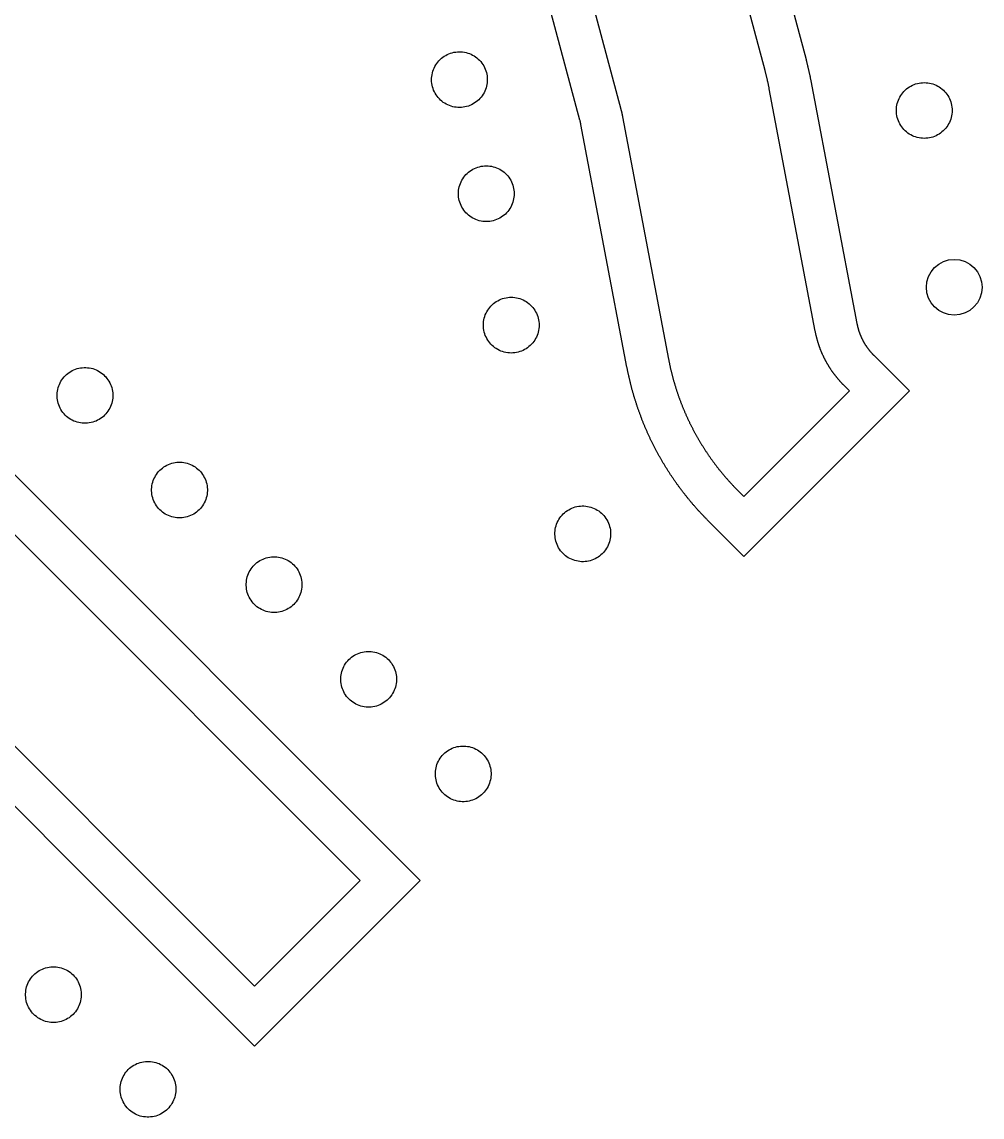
# Model space of a CAD drawing. Extents: x -16500 to 16500, y -16500 to 38576.
# Drawn here: x -5028 to -720, y 2923 to 7835 of the extents above; entities that cross this region are included whole.
import ezdxf

# ---------------------------------------------------------------- set-up
doc = ezdxf.new("R2010")
doc.units = 0
doc.header["$MEASUREMENT"] = 0
doc.layers.add('Top', color=1, linetype='Continuous')
doc.layers.add('Vias', color=60, linetype='Continuous')

msp = doc.modelspace()

# ---------------------------------------------------------------- linework, layer by layer
at = {"layer": 'Top'}
for points in [[(-8626.703, 6660.703), (-10016.875, 7236.531), (-10592.703, 8626.703), (-10016.875, 10016.875), (-8626.703, 10592.703), (-7236.531, 10016.875), (-6660.703, 8626.703), (-7019.069, 7761.531), (-3242.085, 3984.547), (-3984.547, 3242.085), (-7761.531, 7019.069)], [(-7473.412, 6999.65), (-6962.174, 6488.412), (-6962.174, 6488.412), (-3984.547, 3510.785), (-3510.785, 3984.547), (-6488.412, 6962.174), (-6488.412, 6962.174), (-6999.65, 7473.412)]]:
    msp.add_lwpolyline(points, close=True, dxfattribs=at)
for points in [[(-1902.754, 9129.615), (-1510.436, 7665.465), (-1509.592, 7662.3), (-1508.756, 7659.132), (-1507.928, 7655.963), (-1507.107, 7652.792), (-1506.295, 7649.618), (-1505.49, 7646.443), (-1504.693, 7643.265), (-1503.904, 7640.086), (-1503.123, 7636.904), (-1502.35, 7633.721), (-1501.584, 7630.536), (-1500.827, 7627.349), (-1500.077, 7624.16), (-1499.335, 7620.969), (-1498.601, 7617.777), (-1497.875, 7614.582), (-1497.157, 7611.386), (-1496.447, 7608.188), (-1495.745, 7604.988), (-1495.05, 7601.787), (-1494.364, 7598.584), (-1493.685, 7595.379), (-1493.015, 7592.172), (-1492.352, 7588.964), (-1491.697, 7585.754), (-1491.05, 7582.543), (-1490.411, 7579.33), (-1489.781, 7576.116), (-1489.158, 7572.9), (-1488.543, 7569.682), (-1282.173, 6482.738), (-1281.893, 6481.284), (-1281.605, 6479.831), (-1281.309, 6478.38), (-1281.006, 6476.93), (-1280.694, 6475.482), (-1280.375, 6474.036), (-1280.048, 6472.592), (-1279.713, 6471.149), (-1279.371, 6469.708), (-1279.02, 6468.269), (-1278.662, 6466.832), (-1278.297, 6465.397), (-1277.923, 6463.964), (-1277.542, 6462.533), (-1277.153, 6461.104), (-1276.756, 6459.677), (-1276.352, 6458.253), (-1275.94, 6456.83), (-1275.521, 6455.41), (-1275.093, 6453.992), (-1274.659, 6452.576), (-1274.216, 6451.163), (-1273.766, 6449.752), (-1273.308, 6448.344), (-1272.843, 6446.938), (-1272.37, 6445.534), (-1271.89, 6444.133), (-1271.402, 6442.735), (-1270.907, 6441.339), (-1270.404, 6439.946), (-1269.893, 6438.556), (-1269.375, 6437.169), (-1268.85, 6435.784), (-1268.317, 6434.402), (-1267.777, 6433.023), (-1267.229, 6431.647), (-1266.674, 6430.274), (-1266.112, 6428.904), (-1265.542, 6427.537), (-1264.965, 6426.174), (-1264.38, 6424.813), (-1263.788, 6423.455), (-1263.189, 6422.101), (-1262.583, 6420.75), (-1261.969, 6419.402), (-1261.348, 6418.058), (-1260.72, 6416.716), (-1260.084, 6415.379), (-1259.442, 6414.044), (-1258.792, 6412.714), (-1258.135, 6411.386), (-1257.471, 6410.063), (-1256.8, 6408.742), (-1256.122, 6407.426), (-1255.436, 6406.113), (-1254.744, 6404.804), (-1254.044, 6403.499), (-1253.338, 6402.197), (-1252.624, 6400.899), (-1251.904, 6399.605), (-1251.177, 6398.315), (-1250.442, 6397.029), (-1249.701, 6395.747), (-1248.953, 6394.469), (-1248.198, 6393.195), (-1247.436, 6391.925), (-1246.667, 6390.659), (-1245.892, 6389.398), (-1245.109, 6388.14), (-1244.32, 6386.887), (-1243.524, 6385.638), (-1242.722, 6384.393), (-1241.913, 6383.153), (-1241.097, 6381.917), (-1240.274, 6380.685), (-1239.445, 6379.458), (-1238.61, 6378.236), (-1237.767, 6377.018), (-1236.918, 6375.804), (-1236.063, 6374.595), (-1235.201, 6373.391), (-1234.333, 6372.191), (-1233.458, 6370.996), (-1232.577, 6369.806), (-1231.689, 6368.62), (-1230.795, 6367.44), (-1229.895, 6366.264), (-1228.988, 6365.093), (-1228.075, 6363.927), (-1227.156, 6362.766), (-1226.231, 6361.609), (-1225.299, 6360.458), (-1224.361, 6359.312), (-1223.417, 6358.171), (-1222.467, 6357.035), (-1221.511, 6355.904), (-1220.548, 6354.778), (-1219.58, 6353.658), (-1218.606, 6352.543), (-1217.625, 6351.433), (-1216.639, 6350.328), (-1215.647, 6349.229), (-1214.649, 6348.135), (-1213.644, 6347.046), (-1212.635, 6345.963), (-1211.619, 6344.885), (-1210.597, 6343.813), (-1209.57, 6342.746), (-1208.537, 6341.685), (-1207.498, 6340.629), (-1206.454, 6339.579), (-1181.103, 6314.229), (-1181.103, 6314.229), (-1046.753, 6179.879), (-1789.215, 5437.416), (-1923.212, 5571.413), (-1923.212, 5571.413), (-1948.916, 5597.117), (-1951.218, 5599.425), (-1953.514, 5601.738), (-1955.805, 5604.057), (-1958.09, 5606.381), (-1960.369, 5608.711), (-1962.642, 5611.047), (-1964.91, 5613.388), (-1967.172, 5615.735), (-1969.428, 5618.088), (-1971.678, 5620.446), (-1973.923, 5622.809), (-1976.161, 5625.178), (-1978.394, 5627.553), (-1980.621, 5629.933), (-1982.842, 5632.318), (-1985.057, 5634.709), (-1987.267, 5637.106), (-1989.47, 5639.508), (-1991.668, 5641.915), (-1993.859, 5644.328), (-1996.045, 5646.746), (-1998.225, 5649.169), (-2000.398, 5651.598), (-2002.566, 5654.032), (-2004.728, 5656.471), (-2006.884, 5658.916), (-2009.033, 5661.366), (-2011.177, 5663.821), (-2013.315, 5666.282), (-2015.446, 5668.748), (-2017.572, 5671.219), (-2019.691, 5673.695), (-2021.805, 5676.176), (-2023.912, 5678.663), (-2026.013, 5681.155), (-2028.108, 5683.652), (-2030.197, 5686.154), (-2032.279, 5688.661), (-2034.356, 5691.174), (-2036.426, 5693.691), (-2038.49, 5696.214), (-2040.548, 5698.742), (-2042.6, 5701.274), (-2044.645, 5703.812), (-2046.685, 5706.355), (-2048.717, 5708.903), (-2050.744, 5711.455), (-2052.764, 5714.013), (-2054.779, 5716.576), (-2056.786, 5719.143), (-2058.788, 5721.716), (-2060.783, 5724.294), (-2062.772, 5726.876), (-2064.754, 5729.463), (-2066.73, 5732.055), (-2068.7, 5734.652), (-2070.663, 5737.254), (-2072.62, 5739.861), (-2074.57, 5742.472), (-2076.514, 5745.089), (-2078.452, 5747.71), (-2080.383, 5750.336), (-2082.307, 5752.966), (-2084.226, 5755.601), (-2086.137, 5758.241), (-2088.042, 5760.886), (-2089.941, 5763.535), (-2091.833, 5766.189), (-2093.719, 5768.848), (-2095.598, 5771.511), (-2097.47, 5774.179), (-2099.336, 5776.852), (-2101.196, 5779.529), (-2103.048, 5782.21), (-2104.894, 5784.897), (-2106.734, 5787.587), (-2108.567, 5790.283), (-2110.393, 5792.982), (-2112.213, 5795.687), (-2114.026, 5798.395), (-2115.832, 5801.109), (-2117.632, 5803.826), (-2119.425, 5806.548), (-2121.211, 5809.275), (-2122.99, 5812.005), (-2124.763, 5814.741), (-2126.529, 5817.48), (-2128.289, 5820.224), (-2130.041, 5822.972), (-2131.787, 5825.725), (-2133.526, 5828.481), (-2135.258, 5831.242), (-2136.984, 5834.008), (-2138.702, 5836.777), (-2140.414, 5839.551), (-2142.119, 5842.329), (-2143.817, 5845.111), (-2145.508, 5847.897), (-2147.193, 5850.688), (-2148.87, 5853.482), (-2150.541, 5856.281), (-2152.205, 5859.084), (-2153.862, 5861.891), (-2155.512, 5864.702), (-2157.155, 5867.517), (-2158.791, 5870.336), (-2160.42, 5873.159), (-2162.042, 5875.986), (-2163.658, 5878.817), (-2165.266, 5881.652), (-2166.867, 5884.491), (-2168.462, 5887.334), (-2170.049, 5890.181), (-2171.629, 5893.031), (-2173.203, 5895.886), (-2174.769, 5898.744), (-2176.328, 5901.607), (-2177.881, 5904.473), (-2179.426, 5907.343), (-2180.964, 5910.216), (-2182.495, 5913.094), (-2184.019, 5915.975), (-2185.536, 5918.86), (-2187.045, 5921.749), (-2188.548, 5924.641), (-2190.044, 5927.537), (-2191.532, 5930.437), (-2193.013, 5933.34), (-2194.487, 5936.248), (-2195.954, 5939.158), (-2197.414, 5942.073), (-2198.867, 5944.99), (-2200.312, 5947.912), (-2201.75, 5950.837), (-2203.181, 5953.765), (-2204.605, 5956.697), (-2206.022, 5959.633), (-2207.431, 5962.572), (-2208.833, 5965.514), (-2210.228, 5968.46), (-2211.616, 5971.409), (-2212.996, 5974.362), (-2214.369, 5977.318), (-2215.735, 5980.278), (-2217.094, 5983.24), (-2218.445, 5986.207), (-2219.789, 5989.176), (-2221.126, 5992.149), (-2222.455, 5995.125), (-2223.777, 5998.104), (-2225.092, 6001.087), (-2226.399, 6004.072), (-2227.699, 6007.061), (-2228.992, 6010.054), (-2230.277, 6013.049), (-2231.555, 6016.047), (-2232.826, 6019.049), (-2234.089, 6022.054), (-2235.344, 6025.062), (-2236.593, 6028.072), (-2237.834, 6031.086), (-2239.067, 6034.103), (-2240.293, 6037.123), (-2241.512, 6040.147), (-2242.723, 6043.173), (-2243.927, 6046.202), (-2245.123, 6049.234), (-2246.312, 6052.268), (-2247.494, 6055.306), (-2248.667, 6058.347), (-2249.834, 6061.391), (-2250.993, 6064.437), (-2252.144, 6067.486), (-2253.288, 6070.538), (-2254.425, 6073.593), (-2255.553, 6076.651), (-2256.675, 6079.711), (-2257.789, 6082.775), (-2258.895, 6085.841), (-2259.994, 6088.909), (-2261.085, 6091.981), (-2262.169, 6095.055), (-2263.245, 6098.131), (-2264.313, 6101.211), (-2265.374, 6104.293), (-2266.428, 6107.377), (-2267.473, 6110.464), (-2268.511, 6113.554), (-2269.542, 6116.646), (-2270.565, 6119.741), (-2271.58, 6122.838), (-2272.588, 6125.938), (-2273.588, 6129.04), (-2274.581, 6132.145), (-2275.565, 6135.252), (-2276.542, 6138.362), (-2277.512, 6141.473), (-2278.474, 6144.588), (-2279.428, 6147.704), (-2280.375, 6150.823), (-2281.313, 6153.945), (-2282.245, 6157.068), (-2283.168, 6160.194), (-2284.084, 6163.322), (-2284.992, 6166.453), (-2285.892, 6169.585), (-2286.785, 6172.72), (-2287.67, 6175.857), (-2288.547, 6178.996), (-2289.417, 6182.138), (-2290.278, 6185.281), (-2291.132, 6188.427), (-2291.979, 6191.574), (-2292.817, 6194.724), (-2293.648, 6197.876), (-2294.471, 6201.03), (-2295.287, 6204.185), (-2296.094, 6207.343), (-2296.894, 6210.503), (-2297.686, 6213.665), (-2298.47, 6216.829), (-2299.246, 6219.994), (-2300.015, 6223.162), (-2300.776, 6226.331), (-2301.529, 6229.502), (-2302.274, 6232.675), (-2303.012, 6235.85), (-2303.741, 6239.027), (-2304.463, 6242.206), (-2305.177, 6245.386), (-2305.883, 6248.568), (-2306.581, 6251.752), (-2307.272, 6254.937), (-2307.955, 6258.124), (-2308.629, 6261.313), (-2309.296, 6264.504), (-2309.955, 6267.696), (-2310.607, 6270.889), (-2311.25, 6274.085), (-2311.886, 6277.282), (-2312.513, 6280.48), (-2313.133, 6283.68), (-2313.745, 6286.881), (-2520.114, 7373.826), (-2520.39, 7375.256), (-2520.673, 7376.685), (-2520.964, 7378.113), (-2521.262, 7379.539), (-2521.568, 7380.964), (-2521.881, 7382.386), (-2522.202, 7383.808), (-2522.53, 7385.227), (-2522.866, 7386.645), (-2523.21, 7388.06), (-2523.561, 7389.475), (-2523.919, 7390.887), (-2524.285, 7392.297), (-2524.658, 7393.705), (-2916.976, 8857.855)], [(-2733.45, 8907.031), (-2341.132, 7442.881), (-2340.64, 7441.029), (-2340.156, 7439.175), (-2339.679, 7437.319), (-2339.21, 7435.462), (-2338.748, 7433.602), (-2338.294, 7431.74), (-2337.848, 7429.877), (-2337.41, 7428.012), (-2336.979, 7426.145), (-2336.556, 7424.276), (-2336.14, 7422.405), (-2335.733, 7420.533), (-2335.333, 7418.659), (-2334.941, 7416.784), (-2334.556, 7414.907), (-2334.179, 7413.028), (-2333.81, 7411.148), (-2333.449, 7409.266), (-2127.08, 6322.322), (-2126.513, 6319.36), (-2125.939, 6316.4), (-2125.357, 6313.441), (-2124.767, 6310.484), (-2124.169, 6307.529), (-2123.563, 6304.575), (-2122.95, 6301.622), (-2122.328, 6298.672), (-2121.699, 6295.723), (-2121.062, 6292.775), (-2120.417, 6289.83), (-2119.764, 6286.886), (-2119.104, 6283.944), (-2118.436, 6281.003), (-2117.76, 6278.065), (-2117.076, 6275.128), (-2116.384, 6272.193), (-2115.684, 6269.26), (-2114.977, 6266.328), (-2114.262, 6263.399), (-2113.539, 6260.471), (-2112.808, 6257.546), (-2112.07, 6254.622), (-2111.324, 6251.701), (-2110.57, 6248.781), (-2109.808, 6245.863), (-2109.038, 6242.948), (-2108.261, 6240.034), (-2107.476, 6237.123), (-2106.684, 6234.214), (-2105.883, 6231.306), (-2105.075, 6228.401), (-2104.259, 6225.498), (-2103.436, 6222.597), (-2102.604, 6219.699), (-2101.765, 6216.803), (-2100.919, 6213.908), (-2100.064, 6211.017), (-2099.202, 6208.127), (-2098.333, 6205.24), (-2097.455, 6202.355), (-2096.57, 6199.472), (-2095.678, 6196.592), (-2094.777, 6193.714), (-2093.869, 6190.839), (-2092.954, 6187.966), (-2092.031, 6185.095), (-2091.1, 6182.227), (-2090.161, 6179.361), (-2089.215, 6176.498), (-2088.261, 6173.637), (-2087.3, 6170.779), (-2086.331, 6167.924), (-2085.355, 6165.071), (-2084.371, 6162.22), (-2083.379, 6159.373), (-2082.38, 6156.528), (-2081.373, 6153.685), (-2080.359, 6150.846), (-2079.337, 6148.009), (-2078.308, 6145.174), (-2077.271, 6142.343), (-2076.227, 6139.514), (-2075.175, 6136.688), (-2074.115, 6133.865), (-2073.049, 6131.044), (-2071.974, 6128.227), (-2070.892, 6125.412), (-2069.803, 6122.6), (-2068.706, 6119.792), (-2067.602, 6116.986), (-2066.49, 6114.183), (-2065.371, 6111.383), (-2064.244, 6108.586), (-2063.11, 6105.791), (-2061.969, 6103), (-2060.82, 6100.212), (-2059.664, 6097.428), (-2058.5, 6094.646), (-2057.329, 6091.867), (-2056.151, 6089.091), (-2054.965, 6086.319), (-2053.772, 6083.55), (-2052.571, 6080.783), (-2051.363, 6078.02), (-2050.148, 6075.261), (-2048.926, 6072.504), (-2047.696, 6069.751), (-2046.459, 6067.001), (-2045.214, 6064.254), (-2043.963, 6061.511), (-2042.704, 6058.771), (-2041.437, 6056.034), (-2040.164, 6053.301), (-2038.883, 6050.571), (-2037.595, 6047.845), (-2036.3, 6045.122), (-2034.997, 6042.402), (-2033.687, 6039.686), (-2032.37, 6036.974), (-2031.046, 6034.264), (-2029.715, 6031.559), (-2028.376, 6028.857), (-2027.031, 6026.158), (-2025.678, 6023.463), (-2024.318, 6020.772), (-2022.95, 6018.084), (-2021.576, 6015.4), (-2020.195, 6012.72), (-2018.806, 6010.043), (-2017.41, 6007.37), (-2016.008, 6004.701), (-2014.598, 6002.036), (-2013.181, 5999.374), (-2011.757, 5996.716), (-2010.326, 5994.062), (-2008.888, 5991.411), (-2007.443, 5988.765), (-2005.991, 5986.122), (-2004.531, 5983.483), (-2003.065, 5980.848), (-2001.592, 5978.217), (-2000.112, 5975.59), (-1998.625, 5972.967), (-1997.131, 5970.347), (-1995.63, 5967.732), (-1994.122, 5965.121), (-1992.607, 5962.514), (-1991.085, 5959.911), (-1989.556, 5957.311), (-1988.02, 5954.716), (-1986.478, 5952.125), (-1984.928, 5949.538), (-1983.372, 5946.956), (-1981.809, 5944.377), (-1980.239, 5941.803), (-1978.662, 5939.232), (-1977.079, 5936.666), (-1975.488, 5934.104), (-1973.891, 5931.547), (-1972.287, 5928.993), (-1970.676, 5926.444), (-1969.058, 5923.899), (-1967.434, 5921.359), (-1965.803, 5918.823), (-1964.165, 5916.291), (-1962.521, 5913.763), (-1960.869, 5911.24), (-1959.211, 5908.722), (-1957.547, 5906.207), (-1955.875, 5903.697), (-1954.197, 5901.192), (-1952.513, 5898.691), (-1950.821, 5896.195), (-1949.124, 5893.703), (-1947.419, 5891.215), (-1945.708, 5888.732), (-1943.99, 5886.254), (-1942.266, 5883.78), (-1940.535, 5881.311), (-1938.798, 5878.846), (-1937.054, 5876.386), (-1935.303, 5873.931), (-1933.546, 5871.48), (-1931.783, 5869.034), (-1930.013, 5866.593), (-1928.236, 5864.157), (-1926.453, 5861.725), (-1924.664, 5859.298), (-1922.868, 5856.875), (-1921.066, 5854.458), (-1919.257, 5852.045), (-1917.442, 5849.637), (-1915.621, 5847.234), (-1913.793, 5844.836), (-1911.959, 5842.442), (-1910.118, 5840.054), (-1908.271, 5837.67), (-1906.418, 5835.291), (-1904.559, 5832.918), (-1902.693, 5830.549), (-1900.821, 5828.185), (-1898.942, 5825.826), (-1897.058, 5823.472), (-1895.167, 5821.123), (-1893.269, 5818.779), (-1891.366, 5816.441), (-1889.457, 5814.107), (-1887.541, 5811.778), (-1885.619, 5809.455), (-1883.691, 5807.136), (-1881.756, 5804.823), (-1879.816, 5802.515), (-1877.87, 5800.212), (-1875.917, 5797.914), (-1873.958, 5795.621), (-1871.993, 5793.334), (-1870.022, 5791.052), (-1868.046, 5788.775), (-1866.063, 5786.503), (-1864.074, 5784.237), (-1862.078, 5781.976), (-1860.077, 5779.72), (-1858.07, 5777.469), (-1856.057, 5775.224), (-1854.039, 5772.985), (-1852.014, 5770.75), (-1849.983, 5768.521), (-1847.946, 5766.297), (-1845.903, 5764.079), (-1843.855, 5761.867), (-1841.801, 5759.659), (-1839.74, 5757.457), (-1837.674, 5755.261), (-1835.602, 5753.07), (-1833.525, 5750.885), (-1831.441, 5748.705), (-1829.352, 5746.531), (-1827.257, 5744.362), (-1825.156, 5742.199), (-1823.049, 5740.041), (-1820.937, 5737.889), (-1818.819, 5735.743), (-1816.695, 5733.602), (-1814.566, 5731.467), (-1789.215, 5706.117), (-1315.454, 6179.878), (-1340.804, 6205.229), (-1342.166, 6206.597), (-1343.523, 6207.97), (-1344.873, 6209.349), (-1346.218, 6210.734), (-1347.558, 6212.124), (-1348.891, 6213.519), (-1350.219, 6214.921), (-1351.54, 6216.328), (-1352.856, 6217.74), (-1354.166, 6219.157), (-1355.47, 6220.581), (-1356.769, 6222.009), (-1358.061, 6223.443), (-1359.347, 6224.882), (-1360.628, 6226.327), (-1361.902, 6227.777), (-1363.17, 6229.232), (-1364.433, 6230.692), (-1365.689, 6232.158), (-1366.939, 6233.629), (-1368.183, 6235.105), (-1369.421, 6236.586), (-1370.652, 6238.072), (-1371.878, 6239.563), (-1373.097, 6241.06), (-1374.31, 6242.561), (-1375.517, 6244.068), (-1376.718, 6245.579), (-1377.912, 6247.096), (-1379.1, 6248.617), (-1380.282, 6250.144), (-1381.457, 6251.675), (-1382.626, 6253.211), (-1383.788, 6254.752), (-1384.944, 6256.298), (-1386.094, 6257.848), (-1387.237, 6259.404), (-1388.374, 6260.964), (-1389.505, 6262.528), (-1390.628, 6264.098), (-1391.746, 6265.672), (-1392.856, 6267.251), (-1393.961, 6268.834), (-1395.058, 6270.422), (-1396.149, 6272.014), (-1397.234, 6273.611), (-1398.311, 6275.212), (-1399.382, 6276.818), (-1400.447, 6278.429), (-1401.504, 6280.043), (-1402.555, 6281.662), (-1403.6, 6283.286), (-1404.637, 6284.914), (-1405.668, 6286.546), (-1406.692, 6288.182), (-1407.709, 6289.823), (-1408.719, 6291.467), (-1409.723, 6293.116), (-1410.72, 6294.769), (-1411.709, 6296.427), (-1412.692, 6298.088), (-1413.668, 6299.753), (-1414.637, 6301.423), (-1415.6, 6303.096), (-1416.555, 6304.773), (-1417.503, 6306.455), (-1418.444, 6308.14), (-1419.378, 6309.829), (-1420.306, 6311.522), (-1421.226, 6313.219), (-1422.139, 6314.92), (-1423.045, 6316.624), (-1423.944, 6318.332), (-1424.836, 6320.044), (-1425.72, 6321.76), (-1426.598, 6323.479), (-1427.469, 6325.202), (-1428.332, 6326.929), (-1429.188, 6328.659), (-1430.037, 6330.392), (-1430.879, 6332.129), (-1431.713, 6333.87), (-1432.541, 6335.614), (-1433.361, 6337.361), (-1434.173, 6339.112), (-1434.979, 6340.866), (-1435.777, 6342.624), (-1436.568, 6344.385), (-1437.352, 6346.149), (-1438.128, 6347.916), (-1438.897, 6349.687), (-1439.658, 6351.46), (-1440.413, 6353.237), (-1441.159, 6355.017), (-1441.899, 6356.8), (-1442.631, 6358.586), (-1443.355, 6360.375), (-1444.073, 6362.168), (-1444.782, 6363.963), (-1445.485, 6365.761), (-1446.179, 6367.562), (-1446.867, 6369.365), (-1447.547, 6371.172), (-1448.219, 6372.981), (-1448.884, 6374.794), (-1449.541, 6376.609), (-1450.191, 6378.426), (-1450.833, 6380.247), (-1451.467, 6382.07), (-1452.094, 6383.895), (-1452.714, 6385.723), (-1453.326, 6387.554), (-1453.93, 6389.387), (-1454.527, 6391.223), (-1455.116, 6393.061), (-1455.697, 6394.902), (-1456.271, 6396.745), (-1456.837, 6398.591), (-1457.395, 6400.438), (-1457.946, 6402.288), (-1458.489, 6404.141), (-1459.024, 6405.995), (-1459.552, 6407.852), (-1460.072, 6409.711), (-1460.584, 6411.572), (-1461.089, 6413.435), (-1461.586, 6415.301), (-1462.075, 6417.168), (-1462.556, 6419.037), (-1463.029, 6420.909), (-1463.495, 6422.782), (-1463.953, 6424.657), (-1464.403, 6426.534), (-1464.845, 6428.413), (-1465.28, 6430.294), (-1465.707, 6432.176), (-1466.126, 6434.061), (-1466.537, 6435.947), (-1466.94, 6437.834), (-1467.335, 6439.724), (-1467.723, 6441.615), (-1468.103, 6443.507), (-1468.475, 6445.401), (-1468.839, 6447.297), (-1675.208, 7534.241), (-1675.773, 7537.194), (-1676.345, 7540.146), (-1676.926, 7543.096), (-1677.514, 7546.044), (-1678.11, 7548.991), (-1678.714, 7551.937), (-1679.325, 7554.88), (-1679.944, 7557.822), (-1680.572, 7560.763), (-1681.207, 7563.701), (-1681.849, 7566.638), (-1682.5, 7569.574), (-1683.158, 7572.507), (-1683.824, 7575.439), (-1684.498, 7578.369), (-1685.18, 7581.298), (-1685.869, 7584.224), (-1686.566, 7587.149), (-1687.271, 7590.072), (-1687.983, 7592.992), (-1688.704, 7595.911), (-1689.432, 7598.828), (-1690.168, 7601.744), (-1690.911, 7604.657), (-1691.662, 7607.568), (-1692.421, 7610.477), (-1693.188, 7613.384), (-1693.962, 7616.29), (-2086.279, 9080.44)]]:
    msp.add_lwpolyline(points, dxfattribs=at)
at = {"layer": 'Vias'}
for points in [[(-3063.899, 7450.812), (-3071.75, 7450.976), (-3079.575, 7451.633), (-3087.343, 7452.781), (-3095.025, 7454.413), (-3102.588, 7456.525), (-3110.004, 7459.107), (-3117.243, 7462.15), (-3124.277, 7465.642), (-3131.077, 7469.568), (-3137.618, 7473.914), (-3143.873, 7478.662), (-3149.817, 7483.793), (-3155.428, 7489.287), (-3160.682, 7495.123), (-3165.56, 7501.277), (-3170.042, 7507.725), (-3174.11, 7514.442), (-3177.748, 7521.401), (-3180.942, 7528.575), (-3183.679, 7535.935), (-3185.949, 7543.453), (-3187.742, 7551.098), (-3189.051, 7558.841), (-3189.872, 7566.65), (-3190.201, 7574.496), (-3190.037, 7582.347), (-3189.379, 7590.172), (-3188.232, 7597.941), (-3186.6, 7605.622), (-3184.488, 7613.185), (-3181.905, 7620.601), (-3178.862, 7627.84), (-3175.371, 7634.874), (-3171.444, 7641.674), (-3167.099, 7648.215), (-3162.351, 7654.47), (-3157.22, 7660.414), (-3151.726, 7666.025), (-3145.89, 7671.279), (-3139.736, 7676.157), (-3133.288, 7680.639), (-3126.571, 7684.707), (-3119.612, 7688.345), (-3112.438, 7691.539), (-3105.078, 7694.276), (-3097.56, 7696.546), (-3089.915, 7698.339), (-3082.172, 7699.648), (-3074.363, 7700.469), (-3066.517, 7700.798), (-3058.666, 7700.634), (-3050.841, 7699.977), (-3043.072, 7698.829), (-3035.391, 7697.197), (-3027.828, 7695.085), (-3020.412, 7692.503), (-3013.173, 7689.459), (-3006.139, 7685.968), (-2999.338, 7682.042), (-2992.798, 7677.696), (-2986.543, 7672.948), (-2980.598, 7667.817), (-2974.988, 7662.323), (-2969.733, 7656.487), (-2964.856, 7650.333), (-2960.374, 7643.885), (-2956.306, 7637.168), (-2952.668, 7630.209), (-2949.474, 7623.035), (-2946.737, 7615.675), (-2944.467, 7608.157), (-2942.674, 7600.512), (-2941.364, 7592.769), (-2940.544, 7584.96), (-2940.215, 7577.114), (-2940.379, 7569.263), (-2941.036, 7561.438), (-2942.183, 7553.669), (-2943.816, 7545.988), (-2945.928, 7538.425), (-2948.51, 7531.009), (-2951.553, 7523.77), (-2955.045, 7516.736), (-2958.971, 7509.935), (-2963.317, 7503.395), (-2968.065, 7497.14), (-2973.196, 7491.195), (-2978.69, 7485.585), (-2984.526, 7480.33), (-2990.68, 7475.453), (-2997.128, 7470.971), (-3003.845, 7466.903), (-3010.804, 7463.265), (-3017.978, 7460.071), (-3025.338, 7457.334), (-3032.855, 7455.064), (-3040.501, 7453.271), (-3048.243, 7451.961), (-3056.053, 7451.141)], [(-980.044, 7312.36), (-987.892, 7312.614), (-995.709, 7313.359), (-1003.464, 7314.595), (-1011.126, 7316.314), (-1018.665, 7318.512), (-1026.052, 7321.178), (-1033.256, 7324.303), (-1040.249, 7327.874), (-1047.005, 7331.878), (-1053.496, 7336.297), (-1059.697, 7341.115), (-1065.582, 7346.314), (-1071.13, 7351.871), (-1076.318, 7357.766), (-1081.126, 7363.975), (-1085.534, 7370.474), (-1089.525, 7377.236), (-1093.084, 7384.236), (-1096.197, 7391.446), (-1098.85, 7398.837), (-1101.035, 7406.379), (-1102.741, 7414.045), (-1103.963, 7421.802), (-1104.695, 7429.62), (-1104.935, 7437.469), (-1104.681, 7445.318), (-1103.935, 7453.135), (-1102.7, 7460.89), (-1100.98, 7468.552), (-1098.783, 7476.091), (-1096.116, 7483.477), (-1092.991, 7490.681), (-1089.42, 7497.675), (-1085.417, 7504.43), (-1080.998, 7510.921), (-1076.179, 7517.122), (-1070.981, 7523.008), (-1065.423, 7528.556), (-1059.529, 7533.744), (-1053.319, 7538.551), (-1046.821, 7542.959), (-1040.058, 7546.951), (-1033.058, 7550.51), (-1025.849, 7553.622), (-1018.458, 7556.276), (-1010.915, 7558.46), (-1003.25, 7560.166), (-995.493, 7561.388), (-987.675, 7562.12), (-979.826, 7562.36), (-971.977, 7562.106), (-964.16, 7561.361), (-956.405, 7560.125), (-948.743, 7558.406), (-941.204, 7556.208), (-933.818, 7553.542), (-926.614, 7550.417), (-919.62, 7546.846), (-912.864, 7542.843), (-906.373, 7538.423), (-900.173, 7533.605), (-894.287, 7528.406), (-888.739, 7522.849), (-883.551, 7516.954), (-878.743, 7510.745), (-874.335, 7504.246), (-870.344, 7497.484), (-866.785, 7490.484), (-863.672, 7483.274), (-861.019, 7475.883), (-858.835, 7468.341), (-857.128, 7460.676), (-855.907, 7452.918), (-855.174, 7445.1), (-854.935, 7437.251), (-855.188, 7429.402), (-855.934, 7421.585), (-857.169, 7413.83), (-858.889, 7406.168), (-861.086, 7398.629), (-863.753, 7391.243), (-866.878, 7384.039), (-870.449, 7377.045), (-874.452, 7370.29), (-878.872, 7363.799), (-883.69, 7357.598), (-888.888, 7351.712), (-894.446, 7346.164), (-900.341, 7340.976), (-906.55, 7336.169), (-913.048, 7331.761), (-919.811, 7327.769), (-926.811, 7324.21), (-934.02, 7321.098), (-941.411, 7318.444), (-948.954, 7316.26), (-956.619, 7314.554), (-964.376, 7313.332), (-972.195, 7312.6)], [(-2944.944, 6939.312), (-2952.793, 6939.566), (-2960.61, 6940.311), (-2968.365, 6941.547), (-2976.027, 6943.266), (-2983.566, 6945.464), (-2990.952, 6948.13), (-2998.156, 6951.255), (-3005.15, 6954.826), (-3011.906, 6958.829), (-3018.397, 6963.249), (-3024.597, 6968.067), (-3030.483, 6973.266), (-3036.031, 6978.823), (-3041.219, 6984.718), (-3046.027, 6990.927), (-3050.435, 6997.426), (-3054.426, 7004.188), (-3057.985, 7011.188), (-3061.098, 7018.398), (-3063.751, 7025.789), (-3065.935, 7033.331), (-3067.642, 7040.996), (-3068.863, 7048.754), (-3069.596, 7056.572), (-3069.835, 7064.421), (-3069.582, 7072.27), (-3068.836, 7080.087), (-3067.601, 7087.842), (-3065.881, 7095.504), (-3063.684, 7103.043), (-3061.017, 7110.429), (-3057.892, 7117.633), (-3054.321, 7124.627), (-3050.318, 7131.382), (-3045.898, 7137.873), (-3041.08, 7144.074), (-3035.882, 7149.96), (-3030.324, 7155.508), (-3024.429, 7160.696), (-3018.22, 7165.503), (-3011.722, 7169.911), (-3004.959, 7173.903), (-2997.959, 7177.462), (-2990.75, 7180.574), (-2983.359, 7183.228), (-2975.816, 7185.412), (-2968.151, 7187.118), (-2960.394, 7188.34), (-2952.575, 7189.072), (-2944.726, 7189.312), (-2936.878, 7189.058), (-2929.061, 7188.313), (-2921.306, 7187.077), (-2913.644, 7185.358), (-2906.105, 7183.16), (-2898.718, 7180.494), (-2891.514, 7177.369), (-2884.521, 7173.798), (-2877.765, 7169.794), (-2871.274, 7165.375), (-2865.073, 7160.557), (-2859.188, 7155.358), (-2853.64, 7149.801), (-2848.452, 7143.906), (-2843.644, 7137.697), (-2839.236, 7131.198), (-2835.245, 7124.436), (-2831.686, 7117.436), (-2828.573, 7110.226), (-2825.92, 7102.835), (-2823.735, 7095.293), (-2822.029, 7087.627), (-2820.807, 7079.87), (-2820.075, 7072.052), (-2819.835, 7064.203), (-2820.089, 7056.354), (-2820.835, 7048.537), (-2822.07, 7040.782), (-2823.79, 7033.12), (-2825.987, 7025.581), (-2828.654, 7018.195), (-2831.779, 7010.991), (-2835.35, 7003.997), (-2839.353, 6997.242), (-2843.772, 6990.751), (-2848.591, 6984.55), (-2853.789, 6978.664), (-2859.347, 6973.116), (-2865.241, 6967.928), (-2871.451, 6963.121), (-2877.949, 6958.713), (-2884.712, 6954.721), (-2891.712, 6951.162), (-2898.921, 6948.05), (-2906.312, 6945.396), (-2913.855, 6943.212), (-2921.52, 6941.506), (-2929.277, 6940.284), (-2937.095, 6939.552)], [(-2833.026, 6349.843), (-2840.875, 6350.097), (-2848.692, 6350.842), (-2856.447, 6352.078), (-2864.109, 6353.797), (-2871.648, 6355.995), (-2879.034, 6358.661), (-2886.238, 6361.786), (-2893.232, 6365.357), (-2899.988, 6369.36), (-2906.479, 6373.78), (-2912.679, 6378.598), (-2918.565, 6383.797), (-2924.113, 6389.354), (-2929.301, 6395.249), (-2934.109, 6401.458), (-2938.517, 6407.957), (-2942.508, 6414.719), (-2946.067, 6421.719), (-2949.18, 6428.929), (-2951.833, 6436.32), (-2954.017, 6443.862), (-2955.724, 6451.527), (-2956.945, 6459.285), (-2957.678, 6467.103), (-2957.917, 6474.952), (-2957.664, 6482.801), (-2956.918, 6490.618), (-2955.683, 6498.373), (-2953.963, 6506.035), (-2951.766, 6513.574), (-2949.099, 6520.96), (-2945.974, 6528.164), (-2942.403, 6535.158), (-2938.4, 6541.913), (-2933.98, 6548.404), (-2929.162, 6554.605), (-2923.964, 6560.491), (-2918.406, 6566.039), (-2912.511, 6571.227), (-2906.302, 6576.034), (-2899.804, 6580.442), (-2893.041, 6584.434), (-2886.041, 6587.993), (-2878.832, 6591.105), (-2871.441, 6593.759), (-2863.898, 6595.943), (-2856.233, 6597.649), (-2848.476, 6598.871), (-2840.657, 6599.603), (-2832.808, 6599.843), (-2824.96, 6599.589), (-2817.143, 6598.844), (-2809.388, 6597.608), (-2801.726, 6595.889), (-2794.187, 6593.691), (-2786.8, 6591.025), (-2779.596, 6587.9), (-2772.603, 6584.329), (-2765.847, 6580.325), (-2759.356, 6575.906), (-2753.155, 6571.088), (-2747.27, 6565.889), (-2741.722, 6560.332), (-2736.534, 6554.437), (-2731.726, 6548.228), (-2727.318, 6541.729), (-2723.327, 6534.967), (-2719.768, 6527.967), (-2716.655, 6520.757), (-2714.002, 6513.366), (-2711.817, 6505.824), (-2710.111, 6498.158), (-2708.889, 6490.401), (-2708.157, 6482.583), (-2707.917, 6474.734), (-2708.171, 6466.885), (-2708.917, 6459.068), (-2710.152, 6451.313), (-2711.872, 6443.651), (-2714.069, 6436.112), (-2716.736, 6428.726), (-2719.861, 6421.522), (-2723.432, 6414.528), (-2727.435, 6407.773), (-2731.854, 6401.282), (-2736.673, 6395.081), (-2741.871, 6389.195), (-2747.429, 6383.647), (-2753.323, 6378.459), (-2759.533, 6373.652), (-2766.031, 6369.244), (-2772.794, 6365.252), (-2779.794, 6361.693), (-2787.003, 6358.581), (-2794.394, 6355.927), (-2801.937, 6353.743), (-2809.602, 6352.037), (-2817.359, 6350.815), (-2825.177, 6350.083)], [(-4749.321, 6034.669), (-4757.158, 6035.163), (-4764.949, 6036.147), (-4772.662, 6037.618), (-4780.268, 6039.571), (-4787.736, 6041.998), (-4795.038, 6044.888), (-4802.143, 6048.232), (-4809.024, 6052.015), (-4815.655, 6056.223), (-4822.008, 6060.838), (-4828.058, 6065.844), (-4833.783, 6071.219), (-4839.158, 6076.944), (-4844.164, 6082.994), (-4848.779, 6089.347), (-4852.987, 6095.978), (-4856.77, 6102.859), (-4860.114, 6109.964), (-4863.004, 6117.266), (-4865.431, 6124.734), (-4867.384, 6132.34), (-4868.855, 6140.053), (-4869.839, 6147.844), (-4870.333, 6155.681), (-4870.333, 6163.534), (-4869.839, 6171.371), (-4868.855, 6179.162), (-4867.384, 6186.876), (-4865.431, 6194.482), (-4863.004, 6201.95), (-4860.114, 6209.251), (-4856.77, 6216.357), (-4852.987, 6223.238), (-4848.779, 6229.868), (-4844.164, 6236.221), (-4839.158, 6242.272), (-4833.783, 6247.996), (-4828.058, 6253.372), (-4822.008, 6258.377), (-4815.655, 6262.993), (-4809.024, 6267.201), (-4802.143, 6270.984), (-4795.038, 6274.327), (-4787.736, 6277.218), (-4780.268, 6279.644), (-4772.662, 6281.597), (-4764.949, 6283.069), (-4757.158, 6284.053), (-4749.321, 6284.546), (-4741.468, 6284.546), (-4733.631, 6284.053), (-4725.84, 6283.069), (-4718.126, 6281.597), (-4710.52, 6279.644), (-4703.052, 6277.218), (-4695.751, 6274.327), (-4688.645, 6270.984), (-4681.764, 6267.201), (-4675.134, 6262.993), (-4668.781, 6258.377), (-4662.73, 6253.372), (-4657.006, 6247.996), (-4651.63, 6242.272), (-4646.625, 6236.221), (-4642.009, 6229.868), (-4637.801, 6223.238), (-4634.018, 6216.357), (-4630.675, 6209.251), (-4627.784, 6201.95), (-4625.358, 6194.482), (-4623.405, 6186.876), (-4621.933, 6179.162), (-4620.949, 6171.371), (-4620.456, 6163.534), (-4620.456, 6155.681), (-4620.949, 6147.844), (-4621.933, 6140.053), (-4623.405, 6132.34), (-4625.358, 6124.734), (-4627.784, 6117.266), (-4630.675, 6109.964), (-4634.018, 6102.859), (-4637.801, 6095.978), (-4642.009, 6089.347), (-4646.625, 6082.994), (-4651.63, 6076.944), (-4657.006, 6071.219), (-4662.73, 6065.844), (-4668.781, 6060.838), (-4675.134, 6056.223), (-4681.764, 6052.015), (-4688.645, 6048.232), (-4695.751, 6044.888), (-4703.052, 6041.998), (-4710.52, 6039.571), (-4718.126, 6037.618), (-4725.84, 6036.147), (-4733.631, 6035.163), (-4741.468, 6034.669)], [(-4325.057, 5610.405), (-4332.894, 5610.899), (-4340.685, 5611.883), (-4348.398, 5613.354), (-4356.004, 5615.307), (-4363.472, 5617.734), (-4370.774, 5620.624), (-4377.879, 5623.968), (-4384.76, 5627.751), (-4391.391, 5631.959), (-4397.744, 5636.574), (-4403.794, 5641.58), (-4409.519, 5646.955), (-4414.894, 5652.68), (-4419.9, 5658.73), (-4424.515, 5665.083), (-4428.723, 5671.714), (-4432.506, 5678.595), (-4435.85, 5685.7), (-4438.74, 5693.002), (-4441.167, 5700.47), (-4443.12, 5708.076), (-4444.591, 5715.789), (-4445.575, 5723.58), (-4446.069, 5731.417), (-4446.069, 5739.27), (-4445.575, 5747.107), (-4444.591, 5754.898), (-4443.12, 5762.612), (-4441.167, 5770.218), (-4438.74, 5777.686), (-4435.85, 5784.987), (-4432.506, 5792.093), (-4428.723, 5798.974), (-4424.515, 5805.604), (-4419.9, 5811.957), (-4414.894, 5818.008), (-4409.519, 5823.732), (-4403.794, 5829.108), (-4397.744, 5834.113), (-4391.391, 5838.729), (-4384.76, 5842.937), (-4377.879, 5846.72), (-4370.774, 5850.063), (-4363.472, 5852.954), (-4356.004, 5855.38), (-4348.398, 5857.333), (-4340.685, 5858.805), (-4332.894, 5859.789), (-4325.057, 5860.282), (-4317.204, 5860.282), (-4309.367, 5859.789), (-4301.576, 5858.805), (-4293.862, 5857.333), (-4286.256, 5855.38), (-4278.788, 5852.954), (-4271.487, 5850.063), (-4264.381, 5846.72), (-4257.5, 5842.937), (-4250.87, 5838.729), (-4244.517, 5834.113), (-4238.466, 5829.108), (-4232.742, 5823.732), (-4227.366, 5818.008), (-4222.361, 5811.957), (-4217.745, 5805.604), (-4213.537, 5798.974), (-4209.754, 5792.093), (-4206.411, 5784.987), (-4203.52, 5777.686), (-4201.094, 5770.218), (-4199.141, 5762.612), (-4197.669, 5754.898), (-4196.685, 5747.107), (-4196.192, 5739.27), (-4196.192, 5731.417), (-4196.685, 5723.58), (-4197.669, 5715.789), (-4199.141, 5708.076), (-4201.094, 5700.47), (-4203.52, 5693.002), (-4206.411, 5685.7), (-4209.754, 5678.595), (-4213.537, 5671.714), (-4217.745, 5665.083), (-4222.361, 5658.73), (-4227.366, 5652.68), (-4232.742, 5646.955), (-4238.466, 5641.58), (-4244.517, 5636.574), (-4250.87, 5631.959), (-4257.5, 5627.751), (-4264.381, 5623.968), (-4271.487, 5620.624), (-4278.788, 5617.734), (-4286.256, 5615.307), (-4293.862, 5613.354), (-4301.576, 5611.883), (-4309.367, 5610.899), (-4317.204, 5610.405)], [(-2509.4, 5413.97), (-2517.252, 5414.058), (-2525.083, 5414.638), (-2532.863, 5415.709), (-2540.559, 5417.267), (-2548.143, 5419.304), (-2555.584, 5421.814), (-2562.853, 5424.786), (-2569.92, 5428.209), (-2576.759, 5432.068), (-2583.342, 5436.349), (-2589.643, 5441.036), (-2595.637, 5446.108), (-2601.301, 5451.547), (-2606.613, 5457.331), (-2611.55, 5463.437), (-2616.095, 5469.841), (-2620.228, 5476.518), (-2623.935, 5483.441), (-2627.199, 5490.584), (-2630.008, 5497.917), (-2632.351, 5505.412), (-2634.219, 5513.039), (-2635.604, 5520.768), (-2636.501, 5528.57), (-2636.907, 5536.412), (-2636.819, 5544.264), (-2636.239, 5552.095), (-2635.168, 5559.875), (-2633.611, 5567.571), (-2631.573, 5575.155), (-2629.063, 5582.596), (-2626.091, 5589.864), (-2622.669, 5596.932), (-2618.809, 5603.771), (-2614.528, 5610.354), (-2609.842, 5616.655), (-2604.769, 5622.649), (-2599.33, 5628.313), (-2593.546, 5633.624), (-2587.44, 5638.562), (-2581.036, 5643.107), (-2574.359, 5647.24), (-2567.436, 5650.946), (-2560.294, 5654.21), (-2552.961, 5657.02), (-2545.466, 5659.363), (-2537.838, 5661.231), (-2530.109, 5662.616), (-2522.308, 5663.513), (-2514.465, 5663.919), (-2506.613, 5663.831), (-2498.782, 5663.251), (-2491.003, 5662.18), (-2483.306, 5660.622), (-2475.722, 5658.585), (-2468.281, 5656.075), (-2461.013, 5653.103), (-2453.945, 5649.681), (-2447.107, 5645.821), (-2440.524, 5641.54), (-2434.223, 5636.853), (-2428.228, 5631.781), (-2422.564, 5626.342), (-2417.253, 5620.558), (-2412.315, 5614.452), (-2407.771, 5608.048), (-2403.637, 5601.371), (-2399.931, 5594.448), (-2396.667, 5587.306), (-2393.858, 5579.972), (-2391.515, 5572.478), (-2389.647, 5564.85), (-2388.261, 5557.121), (-2387.364, 5549.319), (-2386.958, 5541.477), (-2387.046, 5533.625), (-2387.626, 5525.794), (-2388.697, 5518.015), (-2390.255, 5510.318), (-2392.292, 5502.734), (-2394.802, 5495.293), (-2397.774, 5488.025), (-2401.197, 5480.957), (-2405.056, 5474.118), (-2409.338, 5467.535), (-2414.024, 5461.234), (-2419.097, 5455.24), (-2424.536, 5449.576), (-2430.32, 5444.265), (-2436.426, 5439.327), (-2442.83, 5434.782), (-2449.506, 5430.649), (-2456.43, 5426.943), (-2463.572, 5423.679), (-2470.905, 5420.87), (-2478.4, 5418.526), (-2486.027, 5416.658), (-2493.757, 5415.273), (-2501.558, 5414.376)], [(-3900.793, 5186.141), (-3908.63, 5186.635), (-3916.421, 5187.619), (-3924.134, 5189.09), (-3931.74, 5191.043), (-3939.208, 5193.47), (-3946.51, 5196.36), (-3953.615, 5199.704), (-3960.496, 5203.487), (-3967.127, 5207.695), (-3973.48, 5212.31), (-3979.53, 5217.316), (-3985.255, 5222.691), (-3990.63, 5228.416), (-3995.636, 5234.466), (-4000.251, 5240.819), (-4004.459, 5247.45), (-4008.242, 5254.331), (-4011.586, 5261.436), (-4014.476, 5268.738), (-4016.903, 5276.206), (-4018.856, 5283.812), (-4020.327, 5291.525), (-4021.311, 5299.316), (-4021.805, 5307.153), (-4021.805, 5315.006), (-4021.311, 5322.843), (-4020.327, 5330.634), (-4018.856, 5338.348), (-4016.903, 5345.954), (-4014.476, 5353.422), (-4011.586, 5360.723), (-4008.242, 5367.829), (-4004.459, 5374.71), (-4000.251, 5381.34), (-3995.636, 5387.693), (-3990.63, 5393.744), (-3985.255, 5399.468), (-3979.53, 5404.844), (-3973.48, 5409.849), (-3967.127, 5414.465), (-3960.496, 5418.673), (-3953.615, 5422.456), (-3946.51, 5425.799), (-3939.208, 5428.69), (-3931.74, 5431.116), (-3924.134, 5433.069), (-3916.421, 5434.541), (-3908.63, 5435.525), (-3900.793, 5436.018), (-3892.94, 5436.018), (-3885.103, 5435.525), (-3877.312, 5434.541), (-3869.598, 5433.069), (-3861.992, 5431.116), (-3854.524, 5428.69), (-3847.223, 5425.799), (-3840.117, 5422.456), (-3833.236, 5418.673), (-3826.606, 5414.465), (-3820.253, 5409.849), (-3814.202, 5404.844), (-3808.478, 5399.468), (-3803.102, 5393.744), (-3798.097, 5387.693), (-3793.481, 5381.34), (-3789.273, 5374.71), (-3785.49, 5367.829), (-3782.147, 5360.723), (-3779.256, 5353.422), (-3776.83, 5345.954), (-3774.877, 5338.348), (-3773.405, 5330.634), (-3772.421, 5322.843), (-3771.928, 5315.006), (-3771.928, 5307.153), (-3772.421, 5299.316), (-3773.405, 5291.525), (-3774.877, 5283.812), (-3776.83, 5276.206), (-3779.256, 5268.738), (-3782.147, 5261.436), (-3785.49, 5254.331), (-3789.273, 5247.45), (-3793.481, 5240.819), (-3798.097, 5234.466), (-3803.102, 5228.416), (-3808.478, 5222.691), (-3814.202, 5217.316), (-3820.253, 5212.31), (-3826.606, 5207.695), (-3833.236, 5203.487), (-3840.117, 5199.704), (-3847.223, 5196.36), (-3854.524, 5193.47), (-3861.992, 5191.043), (-3869.598, 5189.09), (-3877.312, 5187.619), (-3885.103, 5186.635), (-3892.94, 5186.141)], [(-3476.529, 4761.877), (-3484.366, 4762.371), (-3492.157, 4763.355), (-3499.87, 4764.826), (-3507.476, 4766.779), (-3514.944, 4769.206), (-3522.246, 4772.096), (-3529.351, 4775.44), (-3536.232, 4779.223), (-3542.863, 4783.431), (-3549.216, 4788.046), (-3555.266, 4793.052), (-3560.991, 4798.427), (-3566.366, 4804.152), (-3571.372, 4810.202), (-3575.987, 4816.555), (-3580.195, 4823.186), (-3583.978, 4830.067), (-3587.322, 4837.172), (-3590.212, 4844.474), (-3592.639, 4851.942), (-3594.592, 4859.548), (-3596.063, 4867.261), (-3597.047, 4875.052), (-3597.541, 4882.889), (-3597.541, 4890.742), (-3597.047, 4898.579), (-3596.063, 4906.37), (-3594.592, 4914.084), (-3592.639, 4921.69), (-3590.212, 4929.158), (-3587.322, 4936.459), (-3583.978, 4943.565), (-3580.195, 4950.446), (-3575.987, 4957.076), (-3571.372, 4963.429), (-3566.366, 4969.48), (-3560.991, 4975.204), (-3555.266, 4980.58), (-3549.216, 4985.585), (-3542.863, 4990.201), (-3536.232, 4994.409), (-3529.351, 4998.192), (-3522.246, 5001.535), (-3514.944, 5004.426), (-3507.476, 5006.852), (-3499.87, 5008.805), (-3492.157, 5010.277), (-3484.366, 5011.261), (-3476.529, 5011.754), (-3468.676, 5011.754), (-3460.839, 5011.261), (-3453.048, 5010.277), (-3445.334, 5008.805), (-3437.728, 5006.852), (-3430.26, 5004.426), (-3422.959, 5001.535), (-3415.853, 4998.192), (-3408.972, 4994.409), (-3402.342, 4990.201), (-3395.989, 4985.585), (-3389.938, 4980.58), (-3384.214, 4975.204), (-3378.838, 4969.48), (-3373.833, 4963.429), (-3369.217, 4957.076), (-3365.009, 4950.446), (-3361.226, 4943.565), (-3357.883, 4936.459), (-3354.992, 4929.158), (-3352.566, 4921.69), (-3350.613, 4914.084), (-3349.141, 4906.37), (-3348.157, 4898.579), (-3347.664, 4890.742), (-3347.664, 4882.889), (-3348.157, 4875.052), (-3349.141, 4867.261), (-3350.613, 4859.548), (-3352.566, 4851.942), (-3354.992, 4844.474), (-3357.883, 4837.172), (-3361.226, 4830.067), (-3365.009, 4823.186), (-3369.217, 4816.555), (-3373.833, 4810.202), (-3378.838, 4804.152), (-3384.214, 4798.427), (-3389.938, 4793.052), (-3395.989, 4788.046), (-3402.342, 4783.431), (-3408.972, 4779.223), (-3415.853, 4775.44), (-3422.959, 4772.096), (-3430.26, 4769.206), (-3437.728, 4766.779), (-3445.334, 4764.826), (-3453.048, 4763.355), (-3460.839, 4762.371), (-3468.676, 4761.877)], [(-3052.265, 4337.613), (-3060.102, 4338.107), (-3067.893, 4339.091), (-3075.606, 4340.562), (-3083.212, 4342.515), (-3090.68, 4344.942), (-3097.982, 4347.832), (-3105.087, 4351.176), (-3111.968, 4354.959), (-3118.599, 4359.167), (-3124.952, 4363.782), (-3131.002, 4368.788), (-3136.727, 4374.163), (-3142.102, 4379.888), (-3147.108, 4385.938), (-3151.723, 4392.291), (-3155.931, 4398.922), (-3159.714, 4405.803), (-3163.058, 4412.908), (-3165.948, 4420.21), (-3168.375, 4427.678), (-3170.328, 4435.284), (-3171.799, 4442.997), (-3172.783, 4450.788), (-3173.277, 4458.625), (-3173.277, 4466.478), (-3172.783, 4474.315), (-3171.799, 4482.106), (-3170.328, 4489.82), (-3168.375, 4497.426), (-3165.948, 4504.894), (-3163.058, 4512.195), (-3159.714, 4519.301), (-3155.931, 4526.182), (-3151.723, 4532.812), (-3147.108, 4539.165), (-3142.102, 4545.216), (-3136.727, 4550.94), (-3131.002, 4556.316), (-3124.952, 4561.321), (-3118.599, 4565.937), (-3111.968, 4570.145), (-3105.087, 4573.928), (-3097.982, 4577.271), (-3090.68, 4580.162), (-3083.212, 4582.588), (-3075.606, 4584.541), (-3067.893, 4586.013), (-3060.102, 4586.997), (-3052.265, 4587.49), (-3044.412, 4587.49), (-3036.575, 4586.997), (-3028.784, 4586.013), (-3021.07, 4584.541), (-3013.464, 4582.588), (-3005.996, 4580.162), (-2998.695, 4577.271), (-2991.589, 4573.928), (-2984.708, 4570.145), (-2978.078, 4565.937), (-2971.725, 4561.321), (-2965.674, 4556.316), (-2959.95, 4550.94), (-2954.574, 4545.216), (-2949.569, 4539.165), (-2944.953, 4532.812), (-2940.745, 4526.182), (-2936.962, 4519.301), (-2933.619, 4512.195), (-2930.728, 4504.894), (-2928.302, 4497.426), (-2926.349, 4489.82), (-2924.877, 4482.106), (-2923.893, 4474.315), (-2923.4, 4466.478), (-2923.4, 4458.625), (-2923.893, 4450.788), (-2924.877, 4442.997), (-2926.349, 4435.284), (-2928.302, 4427.678), (-2930.728, 4420.21), (-2933.619, 4412.908), (-2936.962, 4405.803), (-2940.745, 4398.922), (-2944.953, 4392.291), (-2949.569, 4385.938), (-2954.574, 4379.888), (-2959.95, 4374.163), (-2965.674, 4368.788), (-2971.725, 4363.782), (-2978.078, 4359.167), (-2984.708, 4354.959), (-2991.589, 4351.176), (-2998.695, 4347.832), (-3005.996, 4344.942), (-3013.464, 4342.515), (-3021.07, 4340.562), (-3028.784, 4339.091), (-3036.575, 4338.107), (-3044.412, 4337.613)], [(-4890.742, 3347.664), (-4898.579, 3348.157), (-4906.37, 3349.141), (-4914.084, 3350.613), (-4921.69, 3352.566), (-4929.158, 3354.992), (-4936.459, 3357.883), (-4943.565, 3361.226), (-4950.446, 3365.009), (-4957.076, 3369.217), (-4963.429, 3373.833), (-4969.48, 3378.838), (-4975.204, 3384.214), (-4980.58, 3389.938), (-4985.585, 3395.989), (-4990.201, 3402.342), (-4994.409, 3408.972), (-4998.192, 3415.853), (-5001.535, 3422.959), (-5004.426, 3430.26), (-5006.852, 3437.728), (-5008.805, 3445.334), (-5010.277, 3453.048), (-5011.261, 3460.839), (-5011.754, 3468.676), (-5011.754, 3476.529), (-5011.261, 3484.366), (-5010.277, 3492.157), (-5008.805, 3499.87), (-5006.852, 3507.476), (-5004.426, 3514.944), (-5001.535, 3522.246), (-4998.192, 3529.351), (-4994.409, 3536.232), (-4990.201, 3542.863), (-4985.585, 3549.216), (-4980.58, 3555.266), (-4975.204, 3560.991), (-4969.48, 3566.366), (-4963.429, 3571.372), (-4957.076, 3575.987), (-4950.446, 3580.195), (-4943.565, 3583.978), (-4936.459, 3587.322), (-4929.158, 3590.212), (-4921.69, 3592.639), (-4914.084, 3594.592), (-4906.37, 3596.063), (-4898.579, 3597.047), (-4890.742, 3597.541), (-4882.889, 3597.541), (-4875.052, 3597.047), (-4867.261, 3596.063), (-4859.548, 3594.592), (-4851.942, 3592.639), (-4844.474, 3590.212), (-4837.172, 3587.322), (-4830.067, 3583.978), (-4823.186, 3580.195), (-4816.555, 3575.987), (-4810.202, 3571.372), (-4804.152, 3566.366), (-4798.427, 3560.991), (-4793.052, 3555.266), (-4788.046, 3549.216), (-4783.431, 3542.863), (-4779.223, 3536.232), (-4775.44, 3529.351), (-4772.096, 3522.246), (-4769.206, 3514.944), (-4766.779, 3507.476), (-4764.826, 3499.87), (-4763.355, 3492.157), (-4762.371, 3484.366), (-4761.877, 3476.529), (-4761.877, 3468.676), (-4762.371, 3460.839), (-4763.355, 3453.048), (-4764.826, 3445.334), (-4766.779, 3437.728), (-4769.206, 3430.26), (-4772.096, 3422.959), (-4775.44, 3415.853), (-4779.223, 3408.972), (-4783.431, 3402.342), (-4788.046, 3395.989), (-4793.052, 3389.938), (-4798.427, 3384.214), (-4804.152, 3378.838), (-4810.202, 3373.833), (-4816.555, 3369.217), (-4823.186, 3365.009), (-4830.067, 3361.226), (-4837.172, 3357.883), (-4844.474, 3354.992), (-4851.942, 3352.566), (-4859.548, 3350.613), (-4867.261, 3349.141), (-4875.052, 3348.157), (-4882.889, 3347.664)], [(-4466.478, 2923.4), (-4474.315, 2923.893), (-4482.106, 2924.877), (-4489.82, 2926.349), (-4497.426, 2928.302), (-4504.894, 2930.728), (-4512.195, 2933.619), (-4519.301, 2936.962), (-4526.182, 2940.745), (-4532.812, 2944.953), (-4539.165, 2949.569), (-4545.216, 2954.574), (-4550.94, 2959.95), (-4556.316, 2965.674), (-4561.321, 2971.725), (-4565.937, 2978.078), (-4570.145, 2984.708), (-4573.928, 2991.589), (-4577.271, 2998.695), (-4580.162, 3005.996), (-4582.588, 3013.464), (-4584.541, 3021.07), (-4586.013, 3028.784), (-4586.997, 3036.575), (-4587.49, 3044.412), (-4587.49, 3052.265), (-4586.997, 3060.102), (-4586.013, 3067.893), (-4584.541, 3075.606), (-4582.588, 3083.212), (-4580.162, 3090.68), (-4577.271, 3097.982), (-4573.928, 3105.087), (-4570.145, 3111.968), (-4565.937, 3118.599), (-4561.321, 3124.952), (-4556.316, 3131.002), (-4550.94, 3136.727), (-4545.216, 3142.102), (-4539.165, 3147.108), (-4532.812, 3151.723), (-4526.182, 3155.931), (-4519.301, 3159.714), (-4512.195, 3163.058), (-4504.894, 3165.948), (-4497.426, 3168.375), (-4489.82, 3170.328), (-4482.106, 3171.799), (-4474.315, 3172.783), (-4466.478, 3173.277), (-4458.625, 3173.277), (-4450.788, 3172.783), (-4442.997, 3171.799), (-4435.284, 3170.328), (-4427.678, 3168.375), (-4420.21, 3165.948), (-4412.908, 3163.058), (-4405.803, 3159.714), (-4398.922, 3155.931), (-4392.291, 3151.723), (-4385.938, 3147.108), (-4379.888, 3142.102), (-4374.163, 3136.727), (-4368.788, 3131.002), (-4363.782, 3124.952), (-4359.167, 3118.599), (-4354.959, 3111.968), (-4351.176, 3105.087), (-4347.832, 3097.982), (-4344.942, 3090.68), (-4342.515, 3083.212), (-4340.562, 3075.606), (-4339.091, 3067.893), (-4338.107, 3060.102), (-4337.613, 3052.265), (-4337.613, 3044.412), (-4338.107, 3036.575), (-4339.091, 3028.784), (-4340.562, 3021.07), (-4342.515, 3013.464), (-4344.942, 3005.996), (-4347.832, 2998.695), (-4351.176, 2991.589), (-4354.959, 2984.708), (-4359.167, 2978.078), (-4363.782, 2971.725), (-4368.788, 2965.674), (-4374.163, 2959.95), (-4379.888, 2954.574), (-4385.938, 2949.569), (-4392.291, 2944.953), (-4398.922, 2940.745), (-4405.803, 2936.962), (-4412.908, 2933.619), (-4420.21, 2930.728), (-4427.678, 2928.302), (-4435.284, 2926.349), (-4442.997, 2924.877), (-4450.788, 2923.893), (-4458.625, 2923.4)]]:
    msp.add_lwpolyline(points, close=True, dxfattribs=at)
at = {"layer": 'Vias', "linetype": 'Continuous'}
msp.add_circle((-845.338, 6644.537), 124.966, dxfattribs=at)

doc.saveas('drawing.dxf')
